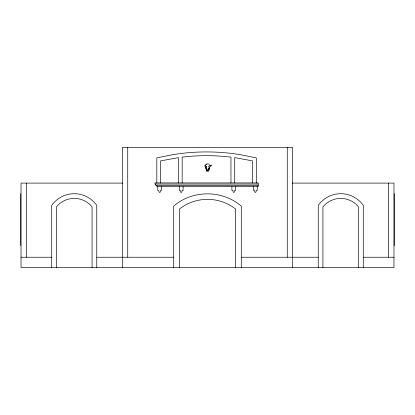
<?xml version="1.0" encoding="UTF-8"?>
<svg xmlns="http://www.w3.org/2000/svg" width="415" height="415" viewBox="0 0 415 415"><rect width="100%" height="100%" fill="white"/><g stroke="black" fill="none" stroke-linecap="round" stroke-linejoin="round"><path stroke-width="0.62" d="M209.269 167.411L209.144 170.067L208.543 170.98M209.165 167.312L208.698 169.325L209.502 167.131M205.716 167.038L206.514 169.346L206.571 168.615C206.131 170.866 207.158 167.427 206.566 168.988L206.686 170.031L208.206 170.134C207.443 170.627 209.725 169.553 208.543 168.801L208.693 169.356L208.771 168.615L208.631 169.356M206.048 164.527L206.131 164.039L207.614 163.925L209.103 164.039L209.212 164.527M207.889 171.535L208.159 171.047M208.548 166.202L208.833 166.394L208.543 166.296M208.543 169.652L208.906 169.144L208.543 169.434M122.69 183.098L21.03 183.098L21.03 267.561L393.97 267.561L393.97 183.098L292.31 183.098M258.177 184.037L154.945 184.037L154.945 182.911L258.177 182.911L258.177 186.667L156.823 186.667L156.823 185.355M258.177 185.355L155.698 185.355L155.698 184.037M21.03 257.238L51.719 257.238M96.762 257.238L173.714 257.238M241.286 257.238L318.238 257.238M363.281 257.238L393.97 257.238M206.789 171.094L207.23 171.54M211.152 164.988L211.588 165.269L211.157 165.839M206.644 171.084L205.762 168.174L205.949 167.038L206.416 169.543L206.234 168.988L206.872 169.828M208.434 168.615L208.74 169.144L208.558 168.76M206.494 169.185L206.374 168.059L206.54 169.356M394.25 193.701L394.25 245.602M388.622 183.098L388.622 257.238M363.281 267.561L363.281 205.285L360.459 201.934L357.144 199.076L353.419 196.767A27.691 27.691 0 0 0 328.094 196.767L324.374 199.076L321.06 201.934L318.238 205.285L318.238 267.561M358.591 267.561L358.591 206.997L357.113 205.243A22.986 22.986 0 0 0 324.406 205.243L322.927 206.997L322.927 267.561M292.617 267.561L292.617 147.439L122.383 147.439L122.383 267.561M287.268 147.439L287.268 257.238M257.238 186.667L257.238 190.423L256.299 190.423L255.832 192.295L254.893 192.295L254.421 190.423L253.482 190.423L253.482 186.667M256.299 182.911L256.299 157.876L239.896 154.577L231.606 153.42A210.867 210.867 0 0 0 181.516 153.42L173.226 154.577L156.823 157.876L156.823 182.911M252.543 182.911L252.543 160.885L234.714 157.643L234.714 182.911M241.286 267.561L241.286 206.099C222.456 189.774 192.544 189.774 173.714 206.099L173.714 267.561M235.653 186.667L235.653 190.423L234.714 190.423L234.247 192.295L233.308 192.295L232.836 190.423L231.902 190.423L231.902 186.667M235.653 267.561L235.653 209.041A45.692 45.692 0 0 0 217.527 200.45C210.934 199.024 204.066 199.024 197.473 200.45A45.692 45.692 0 0 0 179.347 209.041L179.347 267.561M230.963 182.911L230.963 157.124L222.985 156.331A207.111 207.111 0 0 0 190.137 156.331L182.164 157.124L182.164 182.911M183.098 186.667L183.098 190.423L182.164 190.423L181.692 192.295L180.753 192.295L180.286 190.423L179.347 190.423L179.347 186.667M178.409 182.911L178.409 157.643L160.579 160.885L160.579 182.911M161.518 186.667L161.518 190.423L160.579 190.423L160.107 192.295L159.168 192.295L158.701 190.423L157.762 190.423L157.762 186.667M127.732 147.439L127.732 257.238M96.762 267.561L96.762 205.285L93.94 201.934L90.626 199.076L86.906 196.767A27.691 27.691 0 0 0 61.581 196.767L57.856 199.076L54.541 201.934L51.719 205.285L51.719 267.561M92.073 267.561L92.073 206.997L90.594 205.243A22.986 22.986 0 0 0 57.887 205.243L56.409 206.997L56.409 267.561M26.378 183.098L26.378 257.238M20.75 193.701L20.75 245.602M210.312 165.933C210.851 166.244 209.305 165.595 210.312 165.933M205.3 165.735C203.412 166.135 205.996 165.927 205.3 165.735M206.032 164.153L205.996 164.527L206.011 164.153M208.631 168.801L208.631 168.801M206.416 166.368L206.753 166.291L206.416 166.368M205.098 166.016L205.477 166.099L205.098 166.016M208.548 169.922L208.159 170.077L208.548 169.922M210.218 165.808L209.933 165.735L210.218 165.808M210.218 166.093L209.751 165.995L210.218 166.093M207.801 170.077L207.427 170.072L207.801 170.077M207.059 170.197L206.452 169.543L207.059 170.212"/></g></svg>
